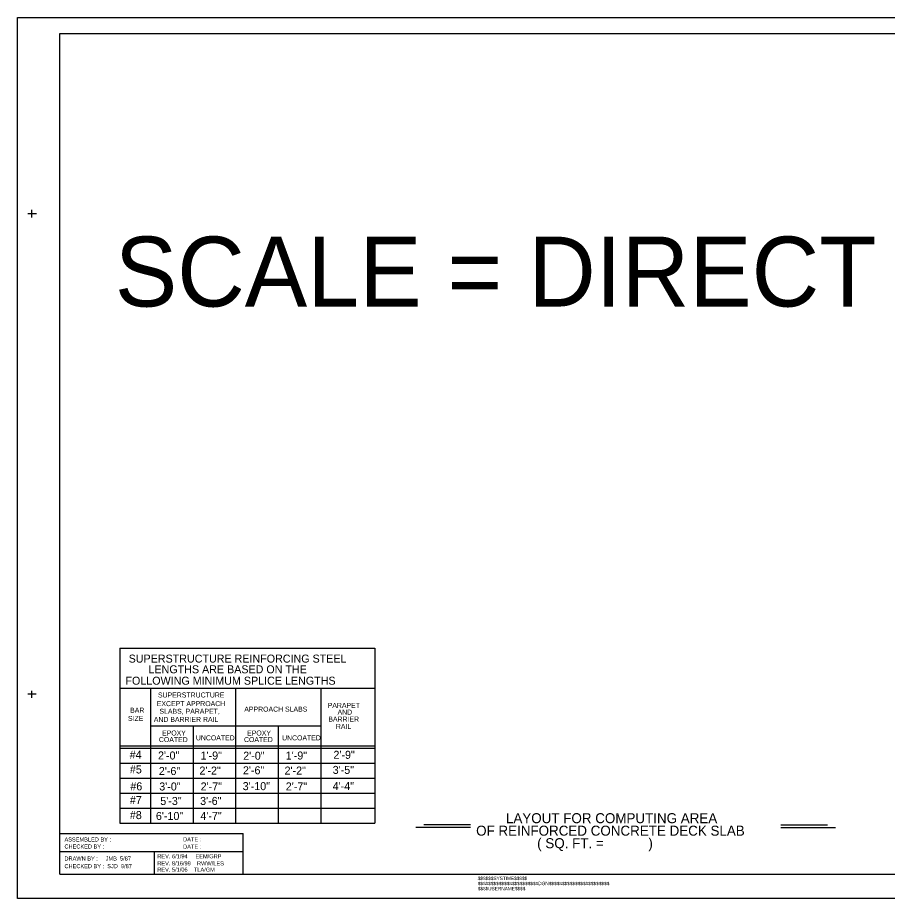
# Model space of a CAD drawing. Extents: x 10274 to 10605, y 9980 to 10200.
# Drawn here: x 10274.3 to 10491.4, y 9980.4 to 10200.4 of the extents above; entities that cross this region are included whole.
import ezdxf

# ---------------------------------------------------------------- set-up
doc = ezdxf.new("R2010")
doc.units = 0
for name, color, linetype in [('Plan Sheet', 7, 'Continuous'), ('Plot Label', 7, 'Continuous'), ('Plot Shape', 7, 'Continuous'), ('Text', 7, 'Continuous'), ('User Information Notes', 7, 'Continuous')]:
    doc.layers.add(name, color=color, linetype=linetype)

msp = doc.modelspace()

# ---------------------------------------------------------------- linework, layer by layer
at = {"layer": 'Plan Sheet'}
for p, q in [((10274.27, 10200.43), (10274.27, 10200.43)), ((10284.81, 10196.49), (10604.82, 10196.49)), ((10284.81, 9986.49), (10284.81, 10196.49)), ((10276.78, 10151.49), (10278.97, 10151.49)), ((10277.85, 10150.48), (10277.85, 10152.38)), ((10299.82, 10042.93), (10363.44, 10042.93)), ((10299.82, 10042.93), (10299.82, 9999.18)), ((10363.44, 10042.93), (10363.44, 9999.18)), ((10277.85, 10030.5), (10277.85, 10032.31)), ((10299.82, 10032.93), (10363.44, 10032.93)), ((10307.45, 10032.93), (10307.45, 9999.18)), ((10328.7, 10032.93), (10328.7, 9999.18)), ((10349.95, 10032.93), (10349.95, 9999.18)), ((10276.82, 10031.49), (10278.92, 10031.49)), ((10307.45, 10023.56), (10349.95, 10023.56)), ((10318.08, 10023.56), (10318.08, 9999.18)), ((10339.33, 10023.56), (10339.33, 9999.18)), ((10299.82, 10018.56), (10363.44, 10018.56)), ((10299.82, 10017.93), (10363.44, 10017.93)), ((10299.82, 10014.18), (10363.44, 10014.18)), ((10299.82, 10010.43), (10363.44, 10010.43)), ((10299.82, 10006.68), (10363.44, 10006.68)), ((10299.82, 10002.93), (10363.44, 10002.93)), ((10299.82, 9999.18), (10363.44, 9999.18)), ((10284.81, 9996.67), (10330.55, 9996.67)), ((10330.55, 9986.49), (10330.55, 9996.67)), ((10330.55, 9996.67), (10330.55, 9996.67)), ((10330.55, 9992.08), (10284.81, 9992.08)), ((10308.48, 9986.49), (10308.48, 9992.08)), ((10284.81, 9986.49), (10604.82, 9986.49)), ((10284.81, 9986.49), (10330.55, 9986.49)), ((10274.27, 9980.43), (10274.27, 9980.43))]:
    msp.add_line(p, q, dxfattribs=at)
at = {"layer": 'Plot Shape'}
msp.add_lwpolyline([(10274.27, 10200.43), (10604.9, 10200.43), (10604.9, 9980.43), (10274.27, 9980.43)], close=True, dxfattribs=at)
at = {"layer": 'Text'}
for p, q in [((10387.37, 9998.17), (10373.71, 9998.17)), ((10387.37, 9998.8), (10375.71, 9998.8)), ((10464.79, 9998.8), (10476.45, 9998.8)), ((10464.79, 9998.17), (10478.45, 9998.17))]:
    msp.add_line(p, q, dxfattribs=at)
at = {"layer": 'User Information Notes'}
for p, q in [((10284.81, 10196.49), (10284.81, 10196.49)), ((10309.14, 9987.1), (10309.14, 9987.1))]:
    msp.add_line(p, q, dxfattribs=at)

# ---------------------------------------------------------------- texts
at = {"layer": 'Plan Sheet'}
for s, height, p in [('SUPERSTRUCTURE REINFORCING STEEL', 2, (10301.99, 10039.32)), ('LENGTHS ARE BASED ON THE ', 2, (10306.94, 10036.65)), ('FOLLOWING MINIMUM SPLICE LENGTHS', 2, (10301.19, 10033.8)), ('SUPERSTRUCTURE', 1.25, (10309.31, 10030.61)), ('BAR', 1.25, (10302.36, 10026.81)), ('EXCEPT APPROACH', 1.25, (10309.02, 10028.45)), ('SLABS, PARAPET, ', 1.25, (10309.68, 10026.54)), ('APPROACH SLABS', 1.25, (10330.86, 10027.07)), ('PARAPET', 1.25, (10351.68, 10028.01)), ('SIZE', 1.25, (10301.81, 10024.75)), ('AND BARRIER RAIL', 1.25, (10308.27, 10024.5)), ('BARRIER', 1.25, (10351.84, 10024.58)), ('AND', 1.25, (10354.14, 10026.33)), ('RAIL', 1.25, (10353.71, 10022.76)), ('EPOXY ', 1.25, (10310.32, 10021.11)), ('UNCOATED', 1.25, (10318.78, 10019.9)), ('EPOXY ', 1.25, (10331.57, 10021.11)), ('UNCOATED', 1.25, (10340.29, 10019.9)), ('COATED', 1.25, (10309.54, 10019.47)), ('COATED', 1.25, (10330.79, 10019.47)), ('#4', 2, (10302.25, 10015.33)), ('2\'-0"', 2, (10309.31, 10015.12)), ('1\'-9"', 2, (10319.95, 10015.11)), ('2\'-0"', 2, (10330.59, 10015.06)), ('1\'-9"', 2, (10341.2, 10015.11)), ('2\'-9"', 2, (10353.11, 10015.29)), ('#5', 2, (10302.29, 10011.63)), ('2\'-6"', 2, (10309.53, 10011.24)), ('2\'-2"', 2, (10319.66, 10011.35)), ('2\'-6"', 2, (10330.52, 10011.42)), ('2\'-2"', 2, (10340.91, 10011.35)), ('3\'-5"', 2, (10352.93, 10011.52)), ('#6', 2, (10302.41, 10007.42)), ('3\'-0"', 2, (10309.63, 10007.38)), ('2\'-7"', 2, (10319.96, 10007.39)), ('3\'-10"', 2, (10330.46, 10007.46)), ('2\'-7"', 2, (10341.21, 10007.39)), ('4\'-4"', 2, (10352.92, 10007.47)), ('#7', 2, (10302.29, 10003.98)), ('5\'-3"', 2, (10309.89, 10003.76)), ('3\'-6"', 2, (10319.83, 10003.77)), ('#8', 2, (10302.29, 10000.23)), ('6\'-10"', 2, (10308.79, 10000.01)), ('4\'-7"', 2, (10319.89, 10000.02)), ('ASSEMBLED BY :', 1.0166, (10285.97, 9994.63)), ('DATE :', 1.017, (10315.59, 9994.67)), ('CHECKED BY :', 1.0166, (10285.97, 9992.88)), ('DATE :', 1.017, (10315.59, 9992.84)), ('DRAWN BY :     JMB  5/87', 1.0154, (10285.97, 9989.88)), ('REV. 6/1/94     EEM/GRP', 1.0173, (10309.14, 9990.44)), ('CHECKED BY :  SJD  9/87', 1.0154, (10285.97, 9987.97)), ('REV. 8/16/99    RWW/LES', 1.0173, (10309.14, 9988.66)), ('REV. 5/1/06    TLA/GM', 1.0173, (10309.14, 9987.1))]:
    msp.add_text(s, height=height, dxfattribs=at).set_placement(p)
at = {"layer": 'Plot Label'}
for s, height, p in [('$$$$$$SYSTIME$$$$$', 0.8504, (10389.14, 9985)), ('$$$$$$$$$$$$$$$$$$$$$$$DGN$$$$$$$$$$$$$$$$$$$$$$$', 0.8556, (10389.14, 9983.72)), ('$$$$USERNAME$$$$', 0.8504, (10389.14, 9982.45))]:
    msp.add_text(s, height=height, dxfattribs=at).set_placement(p)
at = {"layer": 'Text'}
for s, p in [('LAYOUT FOR COMPUTING AREA', (10396.18, 9999.21)), ('OF REINFORCED CONCRETE DECK SLAB', (10388.74, 9996.09)), ('( SQ. FT. =            )', (10403.97, 9992.96))]:
    msp.add_text(s, height=2.5, dxfattribs=at).set_placement(p)
at = {"layer": 'User Information Notes'}
msp.add_text('SCALE = DIRECT', height=17.4623, dxfattribs=at).set_placement((10298.54, 10128.26))

doc.saveas('drawing.dxf')
